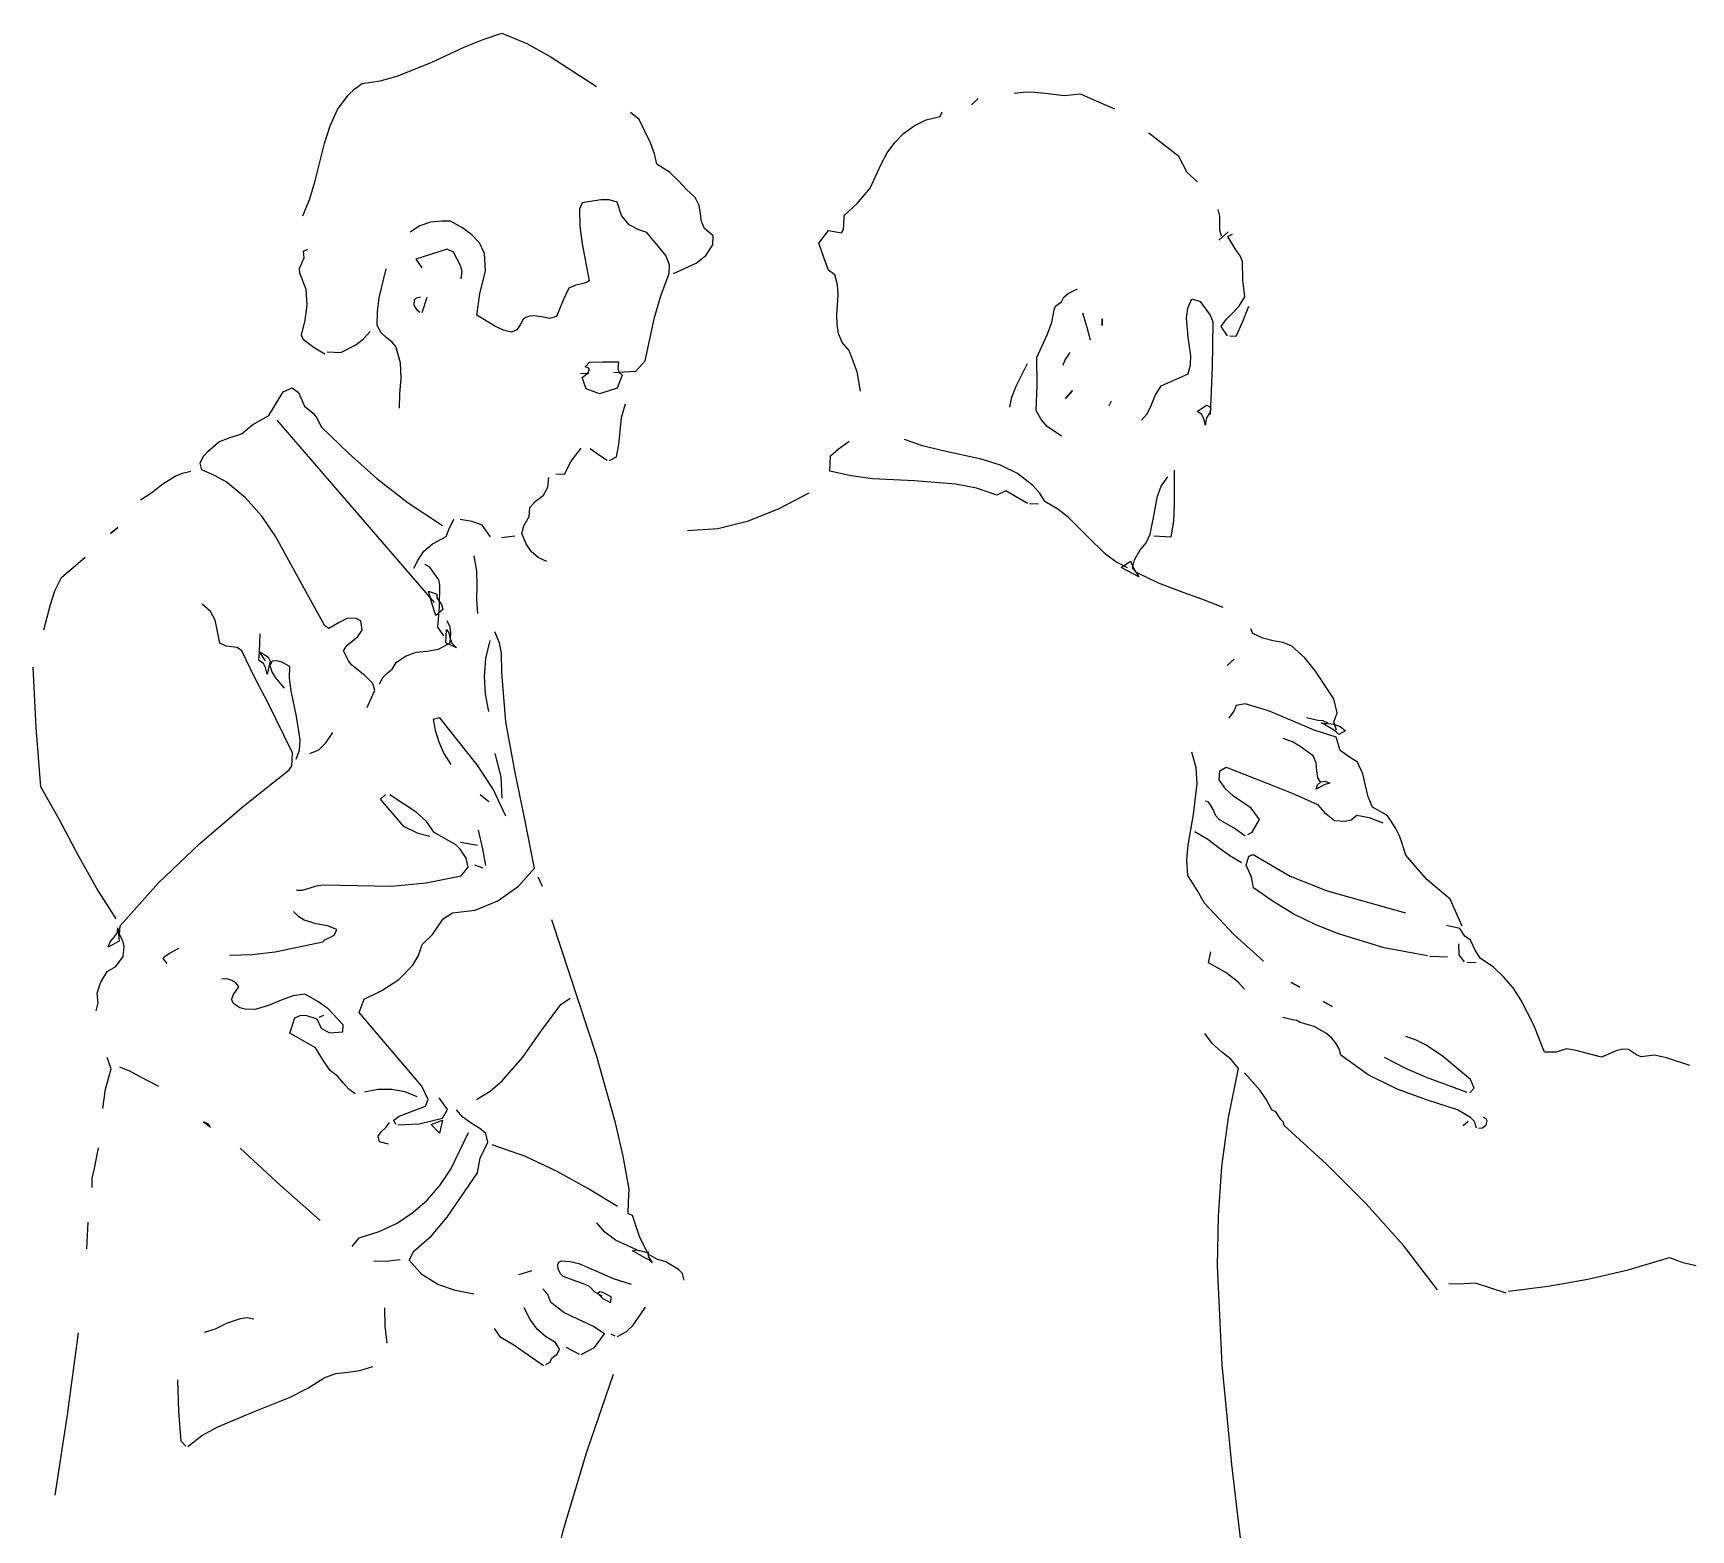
# Model space of a CAD drawing. Header units: millimetres. Extents: x 577 to 2337, y 236 to 943.
# Drawn here: x 756.812 to 757.704, y 702.316 to 703.121 of the extents above; entities that cross this region are included whole.
import ezdxf

# ---------------------------------------------------------------- set-up
doc = ezdxf.new("R2010")
doc.units = ezdxf.units.MM
doc.header["$LTSCALE"] = 0.01
doc.layers.add('06-Furn', color=4, linetype='Continuous')

# ---------------------------------------------------------------- blocks, each defined once
blk = doc.blocks.new('f02')
at = {"layer": '06-Furn', "color": 8, "linetype": 'Continuous'}
for p, q in [((660.01041, 622.50904), (660.02011, 622.51295)), ((660.02011, 622.51295), (660.03024, 622.51638)), ((660.03024, 622.51638), (660.04371, 622.51075)), ((660.04371, 622.51075), (660.0562, 622.5038)), ((659.99218, 622.50056), (660.01041, 622.50904)), ((660.0562, 622.5038), (660.08109, 622.48765)), ((659.96483, 622.49072), (659.97401, 622.49329)), ((659.97401, 622.49329), (659.99218, 622.50056)), ((659.94754, 622.4831), (659.95118, 622.48639)), ((659.95118, 622.48639), (659.95509, 622.48922)), ((659.95509, 622.48922), (659.96483, 622.49072)), ((660.3106, 622.48452), (660.30574, 622.48385)), ((660.31514, 622.48461), (660.3106, 622.48452)), ((660.324, 622.48372), (660.31514, 622.48461)), ((660.33256, 622.4827), (660.324, 622.48372)), ((660.34135, 622.48349), (660.33256, 622.4827)), ((660.35984, 622.47549), (660.34135, 622.48349)), ((659.93783, 622.4665), (659.94189, 622.47537)), ((659.94189, 622.47537), (659.94754, 622.4831)), ((660.2828, 622.47787), (660.28644, 622.48132)), ((660.28644, 622.48132), (660.2828, 622.47787)), ((659.9348, 622.45699), (659.93783, 622.4665)), ((660.10409, 622.46992), (660.09945, 622.47377)), ((660.11013, 622.4574), (660.10409, 622.46992)), ((660.24627, 622.46243), (660.2519, 622.46653)), ((660.2519, 622.46653), (660.2584, 622.46969)), ((660.2584, 622.46969), (660.26589, 622.47159)), ((660.26589, 622.47159), (660.26706, 622.4741)), ((659.92991, 622.43699), (659.9348, 622.45699)), ((660.11241, 622.45155), (660.11013, 622.4574)), ((660.23745, 622.45198), (660.2415, 622.45752)), ((660.2415, 622.45752), (660.24627, 622.46243)), ((660.39424, 622.45012), (660.37808, 622.46253)), ((660.11365, 622.44591), (660.11241, 622.45155)), ((660.23414, 622.44595), (660.23745, 622.45198)), ((660.3988, 622.44144), (660.39424, 622.45012)), ((660.12039, 622.44165), (660.11365, 622.44591)), ((660.12529, 622.43689), (660.12039, 622.44165)), ((660.22838, 622.43309), (660.23414, 622.44595)), ((660.4043, 622.43635), (660.3988, 622.44144)), ((659.92703, 622.42732), (659.92991, 622.43699)), ((660.1296, 622.4323), (660.12529, 622.43689)), ((660.13422, 622.428), (660.1296, 622.4323)), ((660.22134, 622.42483), (660.22838, 622.43309)), ((659.92311, 622.41814), (659.92703, 622.42732)), ((660.07338, 622.4252), (660.072, 622.42165)), ((660.072, 622.42165), (660.07217, 622.41258)), ((660.08343, 622.42668), (660.07338, 622.4252)), ((660.08796, 622.42676), (660.08343, 622.42668)), ((660.09228, 622.4255), (660.08796, 622.42676)), ((660.09449, 622.41829), (660.09228, 622.4255)), ((660.13643, 622.42366), (660.13422, 622.428)), ((660.13712, 622.41925), (660.13643, 622.42366)), ((660.21438, 622.41837), (660.22134, 622.42483)), ((660.41639, 622.41795), (660.41551, 622.42161)), ((659.98611, 622.41268), (659.98096, 622.4093)), ((659.99194, 622.41466), (659.98611, 622.41268)), ((659.99771, 622.41528), (659.99194, 622.41466)), ((660.0027, 622.41534), (659.99771, 622.41528)), ((660.00901, 622.41172), (660.0027, 622.41534)), ((660.07217, 622.41258), (660.07337, 622.40301)), ((660.09878, 622.41325), (660.09449, 622.41829)), ((660.10393, 622.41059), (660.09878, 622.41325)), ((660.13767, 622.41514), (660.13712, 622.41925)), ((660.1393, 622.41129), (660.13767, 622.41514)), ((660.21402, 622.41084), (660.21413, 622.4131)), ((660.21413, 622.4131), (660.21438, 622.41837)), ((660.41633, 622.4104), (660.41635, 622.41402)), ((660.41635, 622.41402), (660.41639, 622.41795)), ((660.01411, 622.40784), (660.00901, 622.41172)), ((660.01813, 622.40357), (660.01411, 622.40784)), ((660.02087, 622.39785), (660.01813, 622.40357)), ((660.07337, 622.40301), (660.07724, 622.3832)), ((660.10824, 622.40917), (660.10393, 622.41059)), ((660.11524, 622.40083), (660.10824, 622.40917)), ((660.14394, 622.40744), (660.1393, 622.41129)), ((660.14371, 622.40262), (660.14394, 622.40744)), ((660.20068, 622.40348), (660.20584, 622.41033)), ((660.20332, 622.3958), (660.20068, 622.40348)), ((660.20584, 622.41033), (660.21287, 622.40893)), ((660.21287, 622.40893), (660.21402, 622.41084)), ((660.41576, 622.40499), (660.42081, 622.40957)), ((660.42081, 622.40957), (660.41576, 622.40499)), ((660.41723, 622.40719), (660.41633, 622.4104)), ((660.42069, 622.40702), (660.42317, 622.40825)), ((660.42503, 622.39986), (660.42069, 622.40702)), ((659.92262, 622.39265), (659.92383, 622.39561)), ((659.92354, 622.3991), (659.92586, 622.4002)), ((659.92383, 622.39561), (659.92354, 622.3991)), ((660.00076, 622.40019), (659.98388, 622.39482)), ((659.98388, 622.39482), (659.98728, 622.39012)), ((660.00415, 622.39866), (660.00076, 622.40019)), ((660.00802, 622.39138), (660.00415, 622.39866)), ((660.02147, 622.38847), (660.02087, 622.39785)), ((660.11836, 622.39675), (660.11524, 622.40083)), ((660.12039, 622.39182), (660.11836, 622.39675)), ((660.13477, 622.39264), (660.13995, 622.39677)), ((660.13995, 622.39677), (660.14371, 622.40262)), ((660.20586, 622.38889), (660.20332, 622.3958)), ((660.42715, 622.39704), (660.42503, 622.39986)), ((660.4285, 622.39365), (660.42715, 622.39704)), ((659.92144, 622.38999), (659.92262, 622.39265)), ((659.92161, 622.38726), (659.92144, 622.38999)), ((659.92496, 622.3785), (659.92161, 622.38726)), ((659.9643, 622.37402), (659.96808, 622.38969)), ((660.00893, 622.38816), (660.00802, 622.39138)), ((660.00829, 622.38427), (660.00893, 622.38816)), ((660.01831, 622.37624), (660.02147, 622.38847)), ((660.1158, 622.37514), (660.12016, 622.38715)), ((660.12016, 622.38715), (660.12039, 622.39182)), ((660.12257, 622.38704), (660.13477, 622.39264)), ((660.20937, 622.38645), (660.20586, 622.38889)), ((660.21076, 622.3811), (660.20937, 622.38645)), ((660.42877, 622.38367), (660.4285, 622.39365)), ((659.9256, 622.37001), (659.92496, 622.3785)), ((660.01685, 622.36468), (660.01831, 622.37624)), ((660.06632, 622.37919), (660.06315, 622.37286)), ((660.07003, 622.38082), (660.06632, 622.37919)), ((660.07324, 622.38158), (660.07003, 622.38082)), ((660.07568, 622.38221), (660.07324, 622.38158)), ((660.07724, 622.3832), (660.07568, 622.38221)), ((660.21111, 622.37565), (660.21076, 622.3811)), ((660.33245, 622.37445), (660.3348, 622.3763)), ((660.3348, 622.3763), (660.33976, 622.37893)), ((660.42984, 622.37456), (660.42877, 622.38367)), ((659.92446, 622.36206), (659.9256, 622.37001)), ((659.96333, 622.36652), (659.9643, 622.37402)), ((659.98314, 622.37009), (659.98328, 622.37295)), ((659.98467, 622.36745), (659.98314, 622.37009)), ((659.98328, 622.37295), (659.98439, 622.37411)), ((659.98439, 622.37411), (659.98653, 622.3746)), ((659.98612, 622.36617), (659.98467, 622.36745)), ((659.98733, 622.36611), (659.98999, 622.37443)), ((660.06315, 622.37286), (660.05969, 622.36396)), ((660.11236, 622.36337), (660.1158, 622.37514)), ((660.21043, 622.36481), (660.21111, 622.37565)), ((660.32604, 622.36071), (660.32728, 622.3676)), ((660.32728, 622.3676), (660.32798, 622.36953)), ((660.32798, 622.36953), (660.3294, 622.37067)), ((660.3294, 622.37067), (660.33112, 622.37194)), ((660.33112, 622.37194), (660.33245, 622.37445)), ((660.39848, 622.36325), (660.3992, 622.3685)), ((660.3992, 622.3685), (660.40125, 622.37353)), ((660.40125, 622.37353), (660.40586, 622.3721)), ((660.40586, 622.3721), (660.40926, 622.3674)), ((660.40926, 622.3674), (660.41124, 622.36474)), ((660.42307, 622.36568), (660.42657, 622.36943)), ((660.42657, 622.36943), (660.42984, 622.37456)), ((660.42858, 622.36103), (660.43186, 622.36963)), ((659.92242, 622.35401), (659.92446, 622.36206)), ((659.96313, 622.35913), (659.96333, 622.36652)), ((659.96535, 622.35525), (659.96313, 622.35913)), ((660.02653, 622.35878), (660.01685, 622.36468)), ((660.03111, 622.35659), (660.02653, 622.35878)), ((660.04015, 622.35947), (660.03836, 622.35684)), ((660.0415, 622.36228), (660.04015, 622.35947)), ((660.04291, 622.36341), (660.0415, 622.36228)), ((660.04521, 622.36421), (660.04291, 622.36341)), ((660.04734, 622.36441), (660.04521, 622.36421)), ((660.05169, 622.36374), (660.04734, 622.36441)), ((660.05587, 622.36294), (660.05169, 622.36374)), ((660.05969, 622.36396), (660.05587, 622.36294)), ((660.10732, 622.34021), (660.11236, 622.36337)), ((660.21048, 622.35967), (660.21043, 622.36481)), ((660.2113, 622.3548), (660.21048, 622.35967)), ((660.32346, 622.3542), (660.32604, 622.36071)), ((660.34509, 622.35813), (660.34275, 622.36579)), ((660.35299, 622.35911), (660.35316, 622.36272)), ((660.35316, 622.36272), (660.35299, 622.35911)), ((660.39934, 622.35294), (660.39848, 622.36325)), ((660.41124, 622.36474), (660.41257, 622.36105)), ((660.41257, 622.36105), (660.41229, 622.3366)), ((660.41714, 622.35856), (660.41973, 622.36237)), ((660.42052, 622.35357), (660.41714, 622.35856)), ((660.41973, 622.36237), (660.42307, 622.36568)), ((660.42518, 622.35334), (660.42858, 622.36103)), ((659.92349, 622.35139), (659.92242, 622.35401)), ((659.92933, 622.34718), (659.92349, 622.35139)), ((659.95176, 622.34881), (659.95584, 622.35193)), ((659.95584, 622.35193), (659.95935, 622.35584)), ((659.9681, 622.3527), (659.96535, 622.35525)), ((659.97101, 622.35044), (659.9681, 622.3527)), ((659.97315, 622.34792), (659.97101, 622.35044)), ((660.03544, 622.35562), (660.03111, 622.35659)), ((660.03836, 622.35684), (660.03544, 622.35562)), ((660.21333, 622.35002), (660.2113, 622.3548)), ((660.21705, 622.34562), (660.21333, 622.35002)), ((660.31788, 622.34193), (660.32346, 622.3542)), ((660.34672, 622.35126), (660.34509, 622.35813)), ((660.40082, 622.3429), (660.39934, 622.35294)), ((660.42172, 622.35351), (660.42518, 622.35334)), ((659.93506, 622.34373), (659.92933, 622.34718)), ((659.93632, 622.34502), (659.94356, 622.34467)), ((659.94356, 622.34467), (659.95176, 622.34881)), ((659.97575, 622.33904), (659.97315, 622.34792)), ((660.22133, 622.33424), (660.21705, 622.34562)), ((660.31808, 622.32713), (660.31788, 622.34193)), ((660.33306, 622.3403), (660.33584, 622.34469)), ((660.40059, 622.33808), (660.40082, 622.3429)), ((659.9761, 622.33072), (659.97575, 622.33904)), ((660.07257, 622.33359), (660.07709, 622.33337)), ((660.07351, 622.33113), (660.07649, 622.33355)), ((660.07499, 622.33695), (660.07738, 622.3394)), ((660.07663, 622.33642), (660.07499, 622.33695)), ((660.07649, 622.33355), (660.07734, 622.33547)), ((660.07734, 622.33547), (660.07663, 622.33642)), ((660.07738, 622.3394), (660.08479, 622.33964)), ((660.08479, 622.33964), (660.09295, 622.3397)), ((660.09041, 622.33394), (660.09585, 622.33427)), ((660.09486, 622.33251), (660.09226, 622.32539)), ((660.09295, 622.3397), (660.09263, 622.33624)), ((660.09263, 622.33624), (660.09313, 622.3341)), ((660.09313, 622.3341), (660.09486, 622.33251)), ((660.09585, 622.33427), (660.10221, 622.33457)), ((660.10221, 622.33457), (660.10732, 622.34021)), ((660.22309, 622.32388), (660.22133, 622.33424)), ((660.30687, 622.32661), (660.3129, 622.33871)), ((660.33203, 622.33778), (660.33306, 622.3403)), ((660.38479, 622.32677), (660.3993, 622.33316)), ((660.3993, 622.33316), (660.40059, 622.33808)), ((660.41229, 622.3366), (660.41122, 622.31129)), ((659.90492, 622.31076), (659.91263, 622.32353)), ((659.91263, 622.32353), (659.91742, 622.32571)), ((659.91742, 622.32571), (659.92092, 622.32313)), ((659.92092, 622.32313), (659.92403, 622.31572)), ((659.9754, 622.3226), (659.9761, 622.33072)), ((660.07563, 622.32514), (660.07351, 622.33113)), ((660.08274, 622.32238), (660.07563, 622.32514)), ((660.09226, 622.32539), (660.08274, 622.32238)), ((660.30448, 622.32069), (660.30687, 622.32661)), ((660.31756, 622.31342), (660.31808, 622.32713)), ((660.33342, 622.31989), (660.33711, 622.32425)), ((660.33711, 622.32425), (660.33342, 622.31989)), ((660.38166, 622.32148), (660.38479, 622.32677)), ((659.92403, 622.31572), (659.92868, 622.31203)), ((659.97516, 622.31461), (659.9754, 622.3226)), ((660.09466, 622.30972), (660.09668, 622.31703)), ((660.30345, 622.31516), (660.30448, 622.32069)), ((660.35679, 622.31619), (660.35813, 622.31869)), ((660.37726, 622.31158), (660.37944, 622.31615)), ((660.37944, 622.31615), (660.38166, 622.32148)), ((660.4042, 622.31284), (660.40919, 622.31622)), ((660.40919, 622.31622), (660.41082, 622.31554)), ((660.41153, 622.3146), (660.41081, 622.31206)), ((660.41082, 622.31554), (660.41153, 622.3146)), ((659.89025, 622.30091), (659.89623, 622.3059)), ((659.89623, 622.3059), (659.90492, 622.31076)), ((659.99396, 622.21026), (659.90948, 622.30828)), ((659.92868, 622.31203), (659.93053, 622.30968)), ((659.93053, 622.30968), (659.93316, 622.30456)), ((660.09385, 622.30236), (660.09466, 622.30972)), ((660.32034, 622.3086), (660.31756, 622.31342)), ((660.32348, 622.30482), (660.32034, 622.3086)), ((660.37423, 622.30825), (660.37726, 622.31158)), ((660.40669, 622.31121), (660.4042, 622.31284)), ((660.40779, 622.30904), (660.40669, 622.31121)), ((660.40868, 622.30552), (660.40779, 622.30904)), ((660.40873, 622.30658), (660.40868, 622.30552)), ((660.40916, 622.30943), (660.40873, 622.30658)), ((660.41081, 622.31206), (660.40916, 622.30943)), ((659.87212, 622.29136), (659.87796, 622.29667)), ((659.87796, 622.29667), (659.88365, 622.29866)), ((659.88365, 622.29866), (659.89025, 622.30091)), ((659.93316, 622.30456), (659.94773, 622.29057)), ((660.0932, 622.29515), (660.09385, 622.30236)), ((660.21101, 622.29261), (660.21696, 622.297)), ((660.2564, 622.29448), (660.24674, 622.29782)), ((660.33123, 622.29961), (660.32348, 622.30482)), ((659.86804, 622.28507), (659.86973, 622.28891)), ((659.86973, 622.28891), (659.87212, 622.29136)), ((659.94773, 622.29057), (659.96306, 622.27684)), ((660.06756, 622.28627), (660.07287, 622.29311)), ((660.08266, 622.28931), (660.0777, 622.29287)), ((660.0869, 622.28654), (660.08266, 622.28931)), ((660.08811, 622.28648), (660.09183, 622.28857)), ((660.09183, 622.28857), (660.0932, 622.29515)), ((660.20665, 622.28074), (660.20706, 622.28902)), ((660.20706, 622.28902), (660.21101, 622.29261)), ((660.26669, 622.29187), (660.2564, 622.29448)), ((660.28806, 622.28721), (660.26669, 622.29187)), ((660.29832, 622.28399), (660.28806, 622.28721)), ((659.84787, 622.27397), (659.85457, 622.27817)), ((659.85457, 622.27817), (659.85857, 622.27979)), ((659.85857, 622.27979), (659.863, 622.28078)), ((659.86892, 622.28155), (659.86804, 622.28507)), ((659.87572, 622.27851), (659.86892, 622.28155)), ((659.88189, 622.27504), (659.87572, 622.27851)), ((660.05922, 622.27943), (660.06389, 622.2792)), ((660.06389, 622.2792), (660.06756, 622.28627)), ((660.21816, 622.27822), (660.20665, 622.28074)), ((660.22957, 622.27676), (660.21816, 622.27822)), ((660.30761, 622.27947), (660.29832, 622.28399)), ((660.31576, 622.27318), (660.30761, 622.27947)), ((660.39197, 622.263), (660.39195, 622.28142)), ((659.83598, 622.26534), (659.84206, 622.26942)), ((659.84206, 622.26942), (659.84787, 622.27397)), ((659.89236, 622.26653), (659.88189, 622.27504)), ((659.96306, 622.27684), (659.9798, 622.2638)), ((660.05263, 622.26797), (660.05495, 622.27223)), ((660.05495, 622.27223), (660.0555, 622.27734)), ((660.17942, 622.26077), (660.19553, 622.2692)), ((660.25216, 622.27567), (660.22957, 622.27676)), ((660.27442, 622.27383), (660.25216, 622.27567)), ((660.28549, 622.27163), (660.27442, 622.27383)), ((660.29648, 622.26793), (660.28549, 622.27163)), ((660.30128, 622.27026), (660.29648, 622.26793)), ((660.31288, 622.26351), (660.30128, 622.27026)), ((660.31935, 622.26924), (660.31576, 622.27318)), ((660.32228, 622.26441), (660.31935, 622.26924)), ((660.38281, 622.26737), (660.38488, 622.2727)), ((660.38488, 622.2727), (660.38831, 622.27782)), ((659.90123, 622.25659), (659.89236, 622.26653)), ((659.9798, 622.2638), (659.99838, 622.25158)), ((660.04497, 622.25641), (660.04521, 622.26123)), ((660.04521, 622.26123), (660.04809, 622.26457)), ((660.04809, 622.26457), (660.05263, 622.26797)), ((660.16294, 622.25417), (660.17942, 622.26077)), ((660.31408, 622.26345), (660.31875, 622.26323)), ((660.32919, 622.26046), (660.32228, 622.26441)), ((660.33501, 622.25595), (660.32919, 622.26046)), ((660.38079, 622.25675), (660.38281, 622.26737)), ((660.39168, 622.25395), (660.39197, 622.263)), ((659.9087, 622.24551), (659.90123, 622.25659)), ((660.00192, 622.24974), (660.00443, 622.25491)), ((660.01434, 622.25367), (660.0079, 622.25474)), ((660.01968, 622.25175), (660.01434, 622.25367)), ((660.02421, 622.24549), (660.01968, 622.25175)), ((660.04091, 622.24725), (660.04201, 622.25142)), ((660.04201, 622.25142), (660.04497, 622.25641)), ((660.14643, 622.24999), (660.16294, 622.25417)), ((660.34493, 622.2458), (660.33501, 622.25595)), ((660.3788, 622.24688), (660.38079, 622.25675)), ((660.39021, 622.24557), (660.39168, 622.25395)), ((659.81985, 622.24724), (659.82363, 622.25053)), ((659.82363, 622.25053), (659.81985, 622.24724)), ((659.92173, 622.22162), (659.9087, 622.24551)), ((659.99292, 622.24172), (660.00036, 622.24559)), ((660.00036, 622.24559), (660.00192, 622.24974)), ((660.03009, 622.24521), (660.03722, 622.24607)), ((660.04335, 622.24169), (660.04091, 622.24725)), ((660.13007, 622.24882), (660.14643, 622.24999)), ((660.35488, 622.23611), (660.34493, 622.2458)), ((660.37677, 622.24229), (660.3788, 622.24688)), ((660.38088, 622.24602), (660.39021, 622.24557)), ((659.79349, 622.22361), (659.8061, 622.23462)), ((659.98509, 622.23274), (659.9882, 622.23772)), ((659.9882, 622.23772), (659.99292, 622.24172)), ((660.01683, 622.22713), (660.01541, 622.2352)), ((660.04617, 622.23748), (660.04335, 622.24169)), ((660.0498, 622.23444), (660.04617, 622.23748)), ((660.05437, 622.23225), (660.0498, 622.23444)), ((660.36042, 622.23207), (660.35488, 622.23611)), ((660.37043, 622.23309), (660.3734, 622.23823)), ((660.3734, 622.23823), (660.37677, 622.24229)), ((659.98293, 622.22861), (659.98509, 622.23274)), ((659.99141, 622.22926), (659.98891, 622.23059)), ((659.99495, 622.22441), (659.99141, 622.22926)), ((660.0169, 622.21927), (660.01683, 622.22713)), ((660.36676, 622.22889), (660.36042, 622.23207)), ((660.3633, 622.22906), (660.36829, 622.23244)), ((660.37271, 622.22392), (660.3633, 622.22906)), ((660.36829, 622.23244), (660.37005, 622.22828)), ((660.36932, 622.22877), (660.37043, 622.23309)), ((660.37147, 622.2264), (660.36932, 622.22877)), ((660.37005, 622.22828), (660.37271, 622.22392)), ((660.38341, 622.22053), (660.37147, 622.2264)), ((659.7875, 622.2091), (659.78982, 622.21639)), ((659.78982, 622.21639), (659.79349, 622.22361)), ((659.93507, 622.19757), (659.92173, 622.22162)), ((659.99271, 622.20927), (659.99079, 622.21631)), ((659.99079, 622.21631), (659.99524, 622.21473)), ((659.99636, 622.22238), (659.99495, 622.22441)), ((659.99683, 622.21949), (659.99636, 622.22238)), ((659.99671, 622.20772), (659.99683, 622.21949)), ((660.01683, 622.21158), (660.0169, 622.21927)), ((660.39528, 622.21603), (660.38341, 622.22053)), ((660.40671, 622.212), (660.39528, 622.21603)), ((659.78397, 622.19553), (659.7875, 622.2091)), ((659.87354, 622.20538), (659.86904, 622.20922)), ((659.99468, 622.20314), (659.99271, 622.20927)), ((659.99524, 622.21473), (659.99529, 622.21277)), ((659.99529, 622.21277), (659.99642, 622.21105)), ((659.99573, 622.19689), (659.99671, 622.20772)), ((659.99642, 622.21105), (659.99784, 622.20917)), ((659.99784, 622.20917), (659.99846, 622.20642)), ((660.01738, 622.2043), (660.01683, 622.21158)), ((660.41812, 622.20752), (660.40671, 622.212)), ((659.87603, 622.20073), (659.87354, 622.20538)), ((659.87703, 622.19645), (659.87603, 622.20073)), ((659.94271, 622.19946), (659.93727, 622.19626)), ((659.9472, 622.20181), (659.94271, 622.19946)), ((659.95187, 622.20159), (659.9472, 622.20181)), ((659.95437, 622.20026), (659.95187, 622.20159)), ((659.95519, 622.19539), (659.95437, 622.20026)), ((659.99846, 622.20642), (659.99468, 622.20314)), ((660.00238, 622.19687), (660.00073, 622.20027)), ((659.8786, 622.18837), (659.87703, 622.19645)), ((659.89982, 622.18373), (659.90028, 622.19337)), ((659.93727, 622.19626), (659.93507, 622.19757)), ((659.94693, 622.18703), (659.94977, 622.1893)), ((659.94977, 622.1893), (659.95276, 622.19188)), ((659.95276, 622.19188), (659.95519, 622.19539)), ((659.99898, 622.19221), (659.99573, 622.19689)), ((660.00016, 622.18852), (660.0005, 622.1956)), ((660.0005, 622.1956), (660.00163, 622.19389)), ((660.00163, 622.19389), (660.00225, 622.19129)), ((660.00225, 622.19129), (660.00332, 622.18837)), ((660.00283, 622.19383), (660.00238, 622.19687)), ((660.00242, 622.18842), (660.00283, 622.19383)), ((660.02164, 622.18009), (660.02392, 622.18979)), ((660.029, 622.18849), (660.02641, 622.19435)), ((660.43404, 622.19346), (660.43311, 622.19608)), ((660.43951, 622.19094), (660.43404, 622.19346)), ((660.44503, 622.18961), (660.43951, 622.19094)), ((660.45042, 622.18875), (660.44503, 622.18961)), ((659.88199, 622.1867), (659.8786, 622.18837)), ((659.88499, 622.18626), (659.88199, 622.1867)), ((659.88785, 622.18596), (659.88499, 622.18626)), ((659.89048, 622.18418), (659.88785, 622.18596)), ((659.89719, 622.16996), (659.89048, 622.18418)), ((659.89958, 622.17891), (659.89982, 622.18373)), ((659.9032, 622.17873), (659.89982, 622.18373)), ((659.89982, 622.18373), (659.90276, 622.18207)), ((659.90276, 622.18207), (659.90451, 622.18078)), ((659.90451, 622.18078), (659.90561, 622.17861)), ((659.94513, 622.1841), (659.94693, 622.18703)), ((659.94775, 622.17884), (659.94513, 622.1841)), ((659.97337, 622.17789), (659.97837, 622.18127)), ((659.97837, 622.18127), (659.98406, 622.18342)), ((659.98406, 622.18342), (659.98982, 622.18404)), ((659.98982, 622.18404), (659.99607, 622.1851)), ((659.99607, 622.1851), (660.00242, 622.18842)), ((660.00576, 622.18583), (660.00016, 622.18852)), ((660.00332, 622.18837), (660.00576, 622.18583)), ((660.02087, 622.17031), (660.02164, 622.18009)), ((660.03009, 622.183), (660.029, 622.18849)), ((660.03019, 622.17258), (660.03009, 622.183)), ((660.45516, 622.18671), (660.45042, 622.18875)), ((660.4621, 622.18048), (660.45516, 622.18671)), ((660.4678, 622.17326), (660.4621, 622.18048)), ((659.77976, 622.14289), (659.77817, 622.17543)), ((659.90208, 622.17742), (659.89958, 622.17891)), ((659.90318, 622.17526), (659.90208, 622.17742)), ((659.90406, 622.17159), (659.90318, 622.17526)), ((659.90561, 622.17861), (659.90406, 622.17159)), ((659.90666, 622.17856), (659.9055, 622.17635)), ((659.9055, 622.17635), (659.90655, 622.17298)), ((659.90655, 622.17298), (659.90836, 622.16987)), ((659.9094, 622.17888), (659.90666, 622.17856)), ((659.91193, 622.17815), (659.9094, 622.17888)), ((659.91619, 622.17583), (659.91193, 622.17815)), ((659.91604, 622.1695), (659.91619, 622.17583)), ((659.9496, 622.17648), (659.94775, 622.17884)), ((659.95658, 622.17101), (659.9496, 622.17648)), ((659.96618, 622.16979), (659.96856, 622.17209)), ((659.96856, 622.17209), (659.97124, 622.17438)), ((659.97124, 622.17438), (659.97337, 622.17789)), ((660.03238, 622.14604), (660.03019, 622.17258)), ((660.42023, 622.17632), (660.42402, 622.17976)), ((660.42402, 622.17976), (660.42023, 622.17632)), ((660.47764, 622.15829), (660.4678, 622.17326)), ((659.90438, 622.15632), (659.89719, 622.16996)), ((659.90836, 622.16987), (659.91321, 622.16405)), ((659.91691, 622.16266), (659.91604, 622.1695)), ((659.91973, 622.14894), (659.91691, 622.16266)), ((659.96089, 622.16657), (659.95658, 622.17101)), ((659.95957, 622.15787), (659.96192, 622.1629)), ((659.96192, 622.1629), (659.96089, 622.16657)), ((659.96435, 622.1664), (659.96618, 622.16979)), ((660.02147, 622.16092), (660.02087, 622.17031)), ((659.91757, 622.12941), (659.90438, 622.15632)), ((659.95786, 622.15373), (659.95957, 622.15787)), ((660.02328, 622.15162), (660.02147, 622.16092)), ((660.42507, 622.15479), (660.42404, 622.15213)), ((660.42995, 622.15576), (660.42507, 622.15479)), ((660.44246, 622.15199), (660.42995, 622.15576)), ((660.47954, 622.1508), (660.47764, 622.15829)), ((659.92168, 622.13631), (659.91973, 622.14894)), ((659.99685, 622.14822), (659.99333, 622.14718)), ((659.99333, 622.14718), (659.99441, 622.14154)), ((660.01691, 622.12294), (659.99685, 622.14822)), ((660.03714, 622.11969), (660.03238, 622.14604)), ((660.42404, 622.15213), (660.42111, 622.14789)), ((660.45488, 622.1467), (660.44246, 622.15199)), ((660.46716, 622.14158), (660.45488, 622.1467)), ((660.46908, 622.14677), (660.46295, 622.14813)), ((660.47193, 622.14648), (660.46908, 622.14677)), ((660.47655, 622.14218), (660.47098, 622.14547)), ((660.47098, 622.14547), (660.47758, 622.1447)), ((660.47459, 622.1453), (660.47193, 622.14648)), ((660.47758, 622.1447), (660.481, 622.14348)), ((660.47764, 622.14576), (660.47954, 622.1508)), ((660.47908, 622.14145), (660.47764, 622.14576)), ((659.78229, 622.11105), (659.77976, 622.14289)), ((659.92141, 622.13074), (659.92168, 622.13631)), ((659.93565, 622.13472), (659.93939, 622.14028)), ((659.99441, 622.14154), (659.99637, 622.13526)), ((660.45538, 622.13521), (660.45048, 622.13695)), ((660.47891, 622.13784), (660.46716, 622.14158)), ((660.4789, 622.14071), (660.47655, 622.14218)), ((660.48033, 622.13913), (660.4789, 622.14071)), ((660.48098, 622.13064), (660.47891, 622.13784)), ((660.48391, 622.14122), (660.48033, 622.13913)), ((660.481, 622.14348), (660.48391, 622.14122)), ((659.91722, 622.12233), (659.91757, 622.12941)), ((659.91966, 622.12584), (659.92141, 622.13074)), ((659.92691, 622.12896), (659.93184, 622.13099)), ((659.93184, 622.13099), (659.93565, 622.13472)), ((659.99637, 622.13526), (659.99908, 622.12893)), ((659.99908, 622.12893), (660.00272, 622.12302)), ((660.02988, 622.11642), (660.02672, 622.12896)), ((660.40367, 622.12125), (660.40136, 622.12967)), ((660.45949, 622.13274), (660.45538, 622.13521)), ((660.46649, 622.12772), (660.45949, 622.13274)), ((660.46812, 622.12387), (660.46649, 622.12772)), ((660.48609, 622.12707), (660.48098, 622.13064)), ((660.49033, 622.1243), (660.48609, 622.12707)), ((659.89126, 622.10064), (659.91576, 622.12014)), ((659.91576, 622.12014), (659.91722, 622.12233)), ((660.02564, 622.10983), (660.01691, 622.12294)), ((660.04266, 622.09345), (660.03714, 622.11969)), ((660.40416, 622.11277), (660.40367, 622.12125)), ((660.41604, 622.11476), (660.41627, 622.11958)), ((660.41627, 622.11958), (660.41984, 622.12168)), ((660.41984, 622.12168), (660.44399, 622.11205)), ((660.46852, 622.11962), (660.46812, 622.12387)), ((660.4691, 622.11597), (660.46852, 622.11962)), ((660.4932, 622.11797), (660.49033, 622.1243)), ((660.49471, 622.11171), (660.4932, 622.11797)), ((659.79259, 622.09289), (659.78229, 622.11105)), ((660.03233, 622.09531), (660.02564, 622.10983)), ((660.03038, 622.10492), (660.02988, 622.11642)), ((660.40215, 622.09611), (660.40416, 622.11277)), ((660.41957, 622.10976), (660.41604, 622.11476)), ((660.42362, 622.10594), (660.41957, 622.10976)), ((660.44399, 622.11205), (660.45643, 622.10707)), ((660.47284, 622.11231), (660.46819, 622.10982)), ((660.46819, 622.10982), (660.46891, 622.1122)), ((660.46891, 622.1122), (660.47065, 622.11378)), ((660.47063, 622.11333), (660.4691, 622.11597)), ((660.47065, 622.11378), (660.47293, 622.11412)), ((660.47545, 622.1131), (660.47284, 622.11231)), ((660.47293, 622.11412), (660.47545, 622.1131)), ((660.49608, 622.10575), (660.49471, 622.11171)), ((659.8678, 622.08064), (659.89126, 622.10064)), ((659.96498, 622.10446), (659.96766, 622.1069)), ((659.97755, 622.08966), (659.96498, 622.10446)), ((659.98412, 622.0975), (659.96992, 622.10679)), ((660.0232, 622.103), (660.01854, 622.1067)), ((660.41003, 622.10298), (660.40839, 622.10336)), ((660.41103, 622.10187), (660.41003, 622.10298)), ((660.4127, 622.09877), (660.41103, 622.10187)), ((660.43312, 622.09959), (660.42362, 622.10594)), ((660.45643, 622.10707), (660.46885, 622.10148)), ((660.46885, 622.10148), (660.47257, 622.09723)), ((660.49852, 622.10005), (660.49608, 622.10575)), ((660.50411, 622.09691), (660.49852, 622.10005)), ((659.80241, 622.0743), (659.79259, 622.09289)), ((659.98976, 622.09239), (659.98412, 622.0975)), ((659.99385, 622.08646), (659.98976, 622.09239)), ((660.04774, 622.06738), (660.04266, 622.09345)), ((660.39924, 622.07964), (660.40215, 622.09611)), ((660.41419, 622.09537), (660.4127, 622.09877)), ((660.41621, 622.09332), (660.41419, 622.09537)), ((660.42399, 622.08886), (660.41621, 622.09332)), ((660.43765, 622.09348), (660.43312, 622.09959)), ((660.43369, 622.08658), (660.43765, 622.09348)), ((660.47257, 622.09723), (660.47809, 622.09288)), ((660.47809, 622.09288), (660.48397, 622.0926)), ((660.48397, 622.0926), (660.48702, 622.09336)), ((660.48702, 622.09336), (660.49001, 622.09578)), ((660.49001, 622.09578), (660.49659, 622.09455)), ((660.49659, 622.09455), (660.504, 622.09163)), ((660.50645, 622.09544), (660.50411, 622.09691)), ((660.50773, 622.09371), (660.50645, 622.09544)), ((660.51096, 622.08872), (660.50773, 622.09371)), ((659.98522, 622.08597), (659.97755, 622.08966)), ((659.99148, 622.08431), (659.98522, 622.08597)), ((660.00179, 622.082), (659.99385, 622.08646)), ((660.00532, 622.08001), (660.00179, 622.082)), ((660.02001, 622.07779), (660.01762, 622.08772)), ((660.40995, 622.08275), (660.40291, 622.08686)), ((660.41592, 622.07808), (660.40995, 622.08275)), ((660.42997, 622.0845), (660.42399, 622.08886)), ((660.43138, 622.08549), (660.43369, 622.08658)), ((660.51303, 622.08469), (660.51096, 622.08872)), ((660.51421, 622.08102), (660.51303, 622.08469)), ((659.8124, 622.05629), (659.80241, 622.0743)), ((659.84562, 622.05937), (659.8678, 622.08064)), ((660.00776, 622.07748), (660.00532, 622.08001)), ((660.011, 622.07264), (660.00776, 622.07748)), ((660.01722, 622.07958), (660.00794, 622.08109)), ((660.02153, 622.06866), (660.02001, 622.07779)), ((660.39869, 622.07152), (660.39924, 622.07964)), ((660.42176, 622.07387), (660.41592, 622.07808)), ((660.42807, 622.07024), (660.42176, 622.07387)), ((660.43057, 622.06892), (660.43186, 622.07368)), ((660.43186, 622.07368), (660.43433, 622.07462)), ((660.43433, 622.07462), (660.45414, 622.06294)), ((660.51645, 622.07427), (660.51421, 622.08102)), ((660.52774, 622.06119), (660.51645, 622.07427)), ((660.00827, 622.06311), (660.01212, 622.06776)), ((660.01212, 622.06776), (660.011, 622.07264)), ((660.02026, 622.06736), (660.01566, 622.06894)), ((660.03926, 622.05768), (660.04774, 622.06738)), ((660.3992, 622.06333), (660.39869, 622.07152)), ((660.43343, 622.06244), (660.43057, 622.06892)), ((659.8228, 622.04008), (659.8124, 622.05629)), ((659.82488, 622.03636), (659.84562, 622.05937)), ((659.91987, 622.05546), (659.92304, 622.05546)), ((659.92304, 622.05546), (659.92657, 622.0565)), ((659.92657, 622.0565), (659.93056, 622.05782)), ((659.93056, 622.05782), (659.93421, 622.05839)), ((659.93421, 622.05839), (659.97071, 622.05768)), ((659.97071, 622.05768), (659.98952, 622.05934)), ((659.98952, 622.05934), (660.00827, 622.06311)), ((660.02801, 622.04977), (660.03926, 622.05768)), ((660.05209, 622.05751), (660.04976, 622.06246)), ((660.40411, 622.05555), (660.3992, 622.06333)), ((660.40815, 622.04856), (660.40411, 622.05555)), ((660.43452, 622.05679), (660.43343, 622.06244)), ((660.44503, 622.04934), (660.43452, 622.05679)), ((660.45414, 622.06294), (660.47414, 622.05503)), ((660.54021, 622.05061), (660.52774, 622.06119)), ((660.01584, 622.04478), (660.02801, 622.04977)), ((660.42394, 622.03164), (660.40815, 622.04856)), ((660.45618, 622.04261), (660.44503, 622.04934)), ((660.47414, 622.05503), (660.51616, 622.04333)), ((660.54661, 622.03611), (660.54021, 622.05061)), ((659.92099, 622.04121), (659.91825, 622.04391)), ((659.92392, 622.03927), (659.92099, 622.04121)), ((659.93032, 622.03729), (659.92392, 622.03927)), ((659.99301, 622.03169), (659.9987, 622.04001)), ((659.9987, 622.04001), (660.00368, 622.04325)), ((660.00368, 622.04325), (660.01584, 622.04478)), ((660.08106, 621.96657), (660.05711, 622.03945)), ((660.46798, 622.0369), (660.45618, 622.04261)), ((659.81963, 622.02771), (659.82155, 622.03003)), ((659.82155, 622.03003), (659.82333, 622.03236)), ((659.82333, 622.03236), (659.82377, 622.03521)), ((659.82377, 622.03521), (659.82448, 622.02808)), ((659.82465, 622.03154), (659.82488, 622.03636)), ((659.82645, 622.02828), (659.82465, 622.03154)), ((659.93646, 622.03624), (659.93032, 622.03729)), ((659.93392, 622.0276), (659.93519, 622.0289)), ((659.93519, 622.0289), (659.93766, 622.02999)), ((659.9415, 622.03433), (659.93646, 622.03624)), ((659.93766, 622.02999), (659.94031, 622.03152)), ((659.94031, 622.03152), (659.9415, 622.03433)), ((659.98746, 622.02621), (659.99301, 622.03169)), ((660.43985, 622.01728), (660.42394, 622.03164)), ((660.48012, 622.03194), (660.46798, 622.0369)), ((660.50467, 622.02441), (660.48012, 622.03194)), ((660.54534, 622.03481), (660.53818, 622.03652)), ((660.54816, 622.03075), (660.54534, 622.03481)), ((660.55107, 622.0285), (660.54816, 622.03075)), ((660.55382, 622.02278), (660.55107, 622.0285)), ((659.82448, 622.02808), (659.81858, 622.02474)), ((659.81858, 622.02474), (659.81963, 622.02771)), ((659.82261, 622.01443), (659.82665, 622.01982)), ((659.82706, 622.02524), (659.82645, 622.02828)), ((659.82665, 622.01982), (659.82706, 622.02524)), ((659.84803, 622.01878), (659.84931, 622.02023)), ((659.84931, 622.02023), (659.85134, 622.02149)), ((659.85134, 622.02149), (659.85645, 622.02426)), ((659.88375, 622.02052), (659.896, 622.02084)), ((659.896, 622.02084), (659.9083, 622.02236)), ((659.9083, 622.02236), (659.93392, 622.0276)), ((659.98239, 622.01514), (659.98536, 622.02028)), ((659.98536, 622.02028), (659.98746, 622.02621)), ((660.41022, 622.01645), (660.41156, 622.02227)), ((660.52801, 622.0201), (660.50467, 622.02441)), ((660.52922, 622.02004), (660.53871, 622.01958)), ((660.54511, 622.02078), (660.54494, 622.02653)), ((660.54794, 622.01687), (660.54511, 622.02078)), ((660.55649, 622.01872), (660.55382, 622.02278)), ((659.81433, 622.00562), (659.81795, 622.01178)), ((659.81795, 622.01178), (659.82261, 622.01443)), ((659.85017, 622.01611), (659.84803, 622.01878)), ((659.97477, 622.00736), (659.98239, 622.01514)), ((660.41962, 622.01116), (660.41022, 622.01645)), ((660.42617, 622.00601), (660.41962, 622.01116)), ((660.5493, 622.01681), (660.55412, 622.01657)), ((660.56336, 622.01416), (660.55649, 622.01872)), ((660.56914, 622.00875), (660.56336, 622.01416)), ((659.81255, 622.00012), (659.81433, 622.00562)), ((659.88238, 622.00776), (659.8795, 622.00759)), ((659.88505, 622.00687), (659.88238, 622.00776)), ((659.8874, 622.0054), (659.88505, 622.00687)), ((659.88589, 621.99928), (659.88882, 622.00352)), ((659.88882, 622.00352), (659.8874, 622.0054)), ((659.96573, 622.0016), (659.97477, 622.00736)), ((660.42961, 622.00222), (660.42617, 622.00601)), ((660.45941, 622.00334), (660.4547, 622.00584)), ((660.4547, 622.00584), (660.45941, 622.00334)), ((660.57414, 622.00291), (660.56914, 622.00875)), ((660.57821, 621.99653), (660.57414, 622.00291)), ((659.81209, 621.99063), (659.81321, 621.99495)), ((659.81321, 621.99495), (659.81255, 622.00012)), ((659.88486, 621.99662), (659.88589, 621.99928)), ((659.88611, 621.99428), (659.88486, 621.99662)), ((659.88933, 621.99217), (659.88611, 621.99428)), ((659.9048, 621.99353), (659.89759, 621.99132)), ((659.91158, 621.99637), (659.9048, 621.99353)), ((659.91803, 621.99863), (659.91158, 621.99637)), ((659.92426, 621.99954), (659.91803, 621.99863)), ((659.93131, 621.99557), (659.92426, 621.99954)), ((659.93687, 621.99168), (659.93131, 621.99557)), ((659.95353, 621.98966), (659.95613, 621.99678)), ((659.95613, 621.99678), (659.96573, 622.0016)), ((660.05151, 621.97993), (660.062, 621.99407)), ((660.062, 621.99407), (660.067, 621.99745)), ((660.47672, 621.99284), (660.47202, 621.99563)), ((660.47202, 621.99563), (660.47672, 621.99284)), ((660.58525, 621.9829), (660.57821, 621.99653)), ((659.89216, 621.99142), (659.88933, 621.99217)), ((659.89759, 621.99132), (659.89216, 621.99142)), ((659.91614, 621.97849), (659.91896, 621.9868)), ((659.91896, 621.9868), (659.92174, 621.98803)), ((659.92174, 621.98803), (659.92462, 621.98819)), ((659.92462, 621.98819), (659.93071, 621.98623)), ((659.93071, 621.98623), (659.93304, 621.98129)), ((659.93197, 621.98723), (659.93444, 621.98832)), ((659.9449, 621.98298), (659.93687, 621.99168)), ((659.98724, 621.95013), (659.95353, 621.98966)), ((660.45539, 621.98572), (660.45031, 621.98702)), ((660.45779, 621.98546), (660.45539, 621.98572)), ((660.45954, 621.98431), (660.45779, 621.98546)), ((660.46714, 621.98213), (660.45954, 621.98431)), ((659.92996, 621.97072), (659.91614, 621.97849)), ((659.93304, 621.98129), (659.93745, 621.97881)), ((659.93745, 621.97881), (659.94472, 621.97937)), ((659.94472, 621.97937), (659.9449, 621.98298)), ((660.04145, 621.96562), (660.05151, 621.97993)), ((660.41233, 621.97286), (660.40837, 621.97834)), ((660.47375, 621.97834), (660.46714, 621.98213)), ((660.4765, 621.97594), (660.47375, 621.97834)), ((660.47878, 621.97311), (660.4765, 621.97594)), ((660.5219, 621.9748), (660.5164, 621.97673)), ((660.59089, 621.96843), (660.58525, 621.9829)), ((659.9343, 621.96372), (659.92996, 621.97072)), ((660.09137, 621.93029), (660.08106, 621.96657)), ((660.41725, 621.96854), (660.41233, 621.97286)), ((660.42235, 621.96452), (660.41725, 621.96854)), ((660.48045, 621.97016), (660.47878, 621.97311)), ((660.48134, 621.96665), (660.48045, 621.97016)), ((660.49608, 621.95612), (660.48134, 621.96665)), ((660.52691, 621.97229), (660.5219, 621.9748)), ((660.53598, 621.96641), (660.52691, 621.97229)), ((660.55107, 621.9536), (660.53598, 621.96641)), ((660.59723, 621.96843), (660.59089, 621.96843)), ((660.60275, 621.97012), (660.59723, 621.96843)), ((660.60799, 621.96927), (660.60275, 621.97012)), ((660.61262, 621.96799), (660.60799, 621.96927)), ((660.62156, 621.96574), (660.61262, 621.96799)), ((660.62942, 621.96898), (660.62156, 621.96574)), ((660.6331, 621.97001), (660.62942, 621.96898)), ((660.63611, 621.96987), (660.6331, 621.97001)), ((660.6405, 621.96693), (660.63611, 621.96987)), ((660.64302, 621.96591), (660.6405, 621.96693)), ((660.65015, 621.96677), (660.64302, 621.96591)), ((660.65657, 621.96525), (660.65015, 621.96677)), ((659.81699, 621.94841), (659.82009, 621.95944)), ((659.82009, 621.95944), (659.81797, 621.96543)), ((659.83059, 621.95787), (659.82482, 621.96026)), ((659.83574, 621.95505), (659.83059, 621.95787)), ((659.93782, 621.95841), (659.9343, 621.96372)), ((659.94204, 621.95519), (659.93782, 621.95841)), ((660.03041, 621.95287), (660.04145, 621.96562)), ((660.42098, 621.93318), (660.42634, 621.95965)), ((660.42634, 621.95965), (660.42235, 621.96452)), ((660.43799, 621.94776), (660.42969, 621.95722)), ((660.51633, 621.95952), (660.50499, 621.9655)), ((660.52757, 621.95474), (660.51633, 621.95952)), ((660.66906, 621.96118), (660.65657, 621.96525)), ((659.81559, 621.93807), (659.81699, 621.94841)), ((659.84575, 621.94989), (659.83574, 621.95505)), ((659.94504, 621.95172), (659.94204, 621.95519)), ((659.94791, 621.94841), (659.94504, 621.95172)), ((659.95141, 621.94598), (659.94791, 621.94841)), ((659.96375, 621.94825), (659.95628, 621.9468)), ((659.971, 621.94835), (659.96375, 621.94825)), ((659.97818, 621.94694), (659.971, 621.94835)), ((659.99052, 621.94287), (659.98724, 621.95013)), ((660.02396, 621.94744), (660.03041, 621.95287)), ((660.51171, 621.94841), (660.49608, 621.95612)), ((660.52803, 621.94249), (660.51171, 621.94841)), ((660.54937, 621.94659), (660.52757, 621.95474)), ((660.55073, 621.94652), (660.55311, 621.94897)), ((660.55311, 621.94897), (660.55107, 621.9536)), ((659.9847, 621.94436), (659.97818, 621.94694)), ((659.98914, 621.93932), (659.99052, 621.94287)), ((660.00098, 621.93753), (659.99645, 621.94379)), ((660.01664, 621.94281), (660.02396, 621.94744)), ((660.44153, 621.94276), (660.43799, 621.94776)), ((660.44428, 621.93734), (660.44153, 621.94276)), ((660.54409, 621.93733), (660.52803, 621.94249)), ((659.8724, 621.92957), (659.86975, 621.93091)), ((659.86975, 621.93091), (659.87353, 621.92801)), ((659.96789, 621.92781), (659.96984, 621.93059)), ((659.97217, 621.93183), (659.97499, 621.93396)), ((659.97325, 621.92937), (659.97217, 621.93183)), ((659.97499, 621.93396), (659.97929, 621.93556)), ((659.97929, 621.93556), (659.98914, 621.93932)), ((659.98581, 621.92982), (659.99833, 621.93283)), ((659.99213, 621.92951), (659.99828, 621.93177)), ((659.99828, 621.93177), (659.99673, 621.92475)), ((659.99833, 621.93283), (660.00098, 621.93753)), ((660.00923, 621.93336), (660.0058, 621.9373)), ((660.01376, 621.93012), (660.00923, 621.93336)), ((660.41743, 621.90678), (660.42098, 621.93318)), ((660.44649, 621.93617), (660.44428, 621.93734)), ((660.44916, 621.93212), (660.44649, 621.93617)), ((660.45046, 621.93085), (660.44916, 621.93212)), ((660.45097, 621.92886), (660.45046, 621.93085)), ((660.55114, 621.93322), (660.54409, 621.93733)), ((660.5473, 621.92887), (660.54998, 621.93116)), ((660.55329, 621.931), (660.55114, 621.93322)), ((660.55433, 621.92747), (660.55329, 621.931)), ((660.55955, 621.9325), (660.55823, 621.93317)), ((660.56011, 621.93142), (660.55955, 621.9325)), ((660.55955, 621.92918), (660.56011, 621.93142)), ((659.87353, 621.92801), (659.8724, 621.92957)), ((659.87353, 621.92801), (659.87353, 621.92801)), ((659.87353, 621.92801), (659.87353, 621.92801)), ((659.96374, 621.92318), (659.96537, 621.92552)), ((659.9645, 621.92012), (659.96374, 621.92318)), ((659.96537, 621.92552), (659.96789, 621.92781)), ((659.97431, 621.92932), (659.98581, 621.92982)), ((659.99673, 621.92475), (659.99213, 621.92951)), ((660.00275, 621.90544), (660.0123, 621.92506)), ((660.0183, 621.92733), (660.01376, 621.93012)), ((660.02164, 621.9246), (660.0183, 621.92733)), ((660.02277, 621.91987), (660.02164, 621.9246)), ((660.09549, 621.91242), (660.09137, 621.93029)), ((660.47367, 621.90813), (660.45097, 621.92886)), ((660.55553, 621.92742), (660.55766, 621.92762)), ((660.55766, 621.92762), (660.55955, 621.92918)), ((659.81115, 621.90581), (659.81335, 621.91688)), ((659.91098, 621.8969), (659.88944, 621.91667)), ((659.96927, 621.91884), (659.9645, 621.92012)), ((660.01858, 621.91132), (660.02277, 621.91987)), ((660.04294, 621.91224), (660.02498, 621.91855)), ((659.80999, 621.90059), (659.81115, 621.90581)), ((659.99688, 621.89666), (660.00275, 621.90544)), ((660.01714, 621.90338), (660.01858, 621.91132)), ((660.06006, 621.90417), (660.04294, 621.91224)), ((660.07653, 621.89507), (660.06006, 621.90417)), ((660.09871, 621.89475), (660.09549, 621.91242)), ((660.41569, 621.88014), (660.41743, 621.90678)), ((660.49513, 621.8867), (660.47367, 621.90813)), ((659.80991, 621.8956), (659.80999, 621.90059)), ((659.93256, 621.87788), (659.91098, 621.8969)), ((659.99001, 621.88884), (659.99688, 621.89666)), ((660.00074, 621.87956), (660.01714, 621.90338)), ((660.09237, 621.88539), (660.07653, 621.89507)), ((659.98244, 621.88211), (659.99001, 621.88884)), ((660.09808, 621.88164), (660.09837, 621.88767)), ((660.09837, 621.88767), (660.09871, 621.89475)), ((660.51519, 621.86445), (660.49513, 621.8867)), ((659.97385, 621.87634), (659.98244, 621.88211)), ((659.9924, 621.86955), (660.00074, 621.87956)), ((660.10044, 621.88047), (660.09808, 621.88164)), ((660.10427, 621.86926), (660.10044, 621.88047)), ((660.41515, 621.85344), (660.41569, 621.88014)), ((659.80709, 621.86252), (659.80778, 621.87683)), ((659.94969, 621.86392), (659.95354, 621.86856)), ((659.95354, 621.86856), (659.96427, 621.87182)), ((659.96427, 621.87182), (659.97385, 621.87634)), ((659.98294, 621.86125), (659.9924, 621.86955)), ((660.08566, 621.87152), (660.08122, 621.87657)), ((660.09134, 621.86717), (660.08566, 621.87152)), ((660.10894, 621.85967), (660.10427, 621.86926)), ((659.98044, 621.85654), (659.98294, 621.86125)), ((660.10418, 621.86126), (660.09134, 621.86717)), ((660.10057, 621.86144), (660.10271, 621.86209)), ((660.10718, 621.85765), (660.10057, 621.86144)), ((660.10271, 621.86209), (660.10511, 621.86152)), ((660.10511, 621.86152), (660.10764, 621.86079)), ((660.10764, 621.86079), (660.10916, 621.86102)), ((660.10916, 621.86102), (660.10883, 621.86059)), ((660.10883, 621.86059), (660.10889, 621.85862)), ((660.11394, 621.85686), (660.10894, 621.85967)), ((660.5335, 621.84046), (660.51519, 621.86445)), ((659.9614, 621.8561), (659.96758, 621.85596)), ((659.96758, 621.85596), (659.97563, 621.85677)), ((659.98717, 621.84882), (659.98044, 621.85654)), ((660.03941, 621.84885), (660.04661, 621.85091)), ((660.06036, 621.85432), (660.06103, 621.8555)), ((660.06053, 621.8516), (660.06036, 621.85432)), ((660.06192, 621.84897), (660.06053, 621.8516)), ((660.06103, 621.8555), (660.06241, 621.85604)), ((660.06241, 621.85604), (660.06693, 621.85582)), ((660.06693, 621.85582), (660.07156, 621.85469)), ((660.07156, 621.85469), (660.08073, 621.85077)), ((660.08073, 621.85077), (660.09018, 621.84654)), ((660.10969, 621.85647), (660.10718, 621.85765)), ((660.10889, 621.85862), (660.11098, 621.85504)), ((660.11098, 621.85504), (660.10969, 621.85647)), ((660.11811, 621.85576), (660.11394, 621.85686)), ((660.12516, 621.85149), (660.11811, 621.85576)), ((660.12731, 621.84927), (660.12516, 621.85149)), ((660.41755, 621.80017), (660.41515, 621.85344)), ((660.61426, 621.8462), (660.63595, 621.85134)), ((660.63595, 621.85134), (660.65817, 621.85797)), ((660.65817, 621.85797), (660.66528, 621.8552)), ((660.66528, 621.8552), (660.67245, 621.85365)), ((659.99581, 621.84341), (659.98717, 621.84882)), ((660.00532, 621.84008), (659.99581, 621.84341)), ((660.06321, 621.8477), (660.06192, 621.84897)), ((660.07063, 621.84492), (660.06321, 621.8477)), ((660.0742, 621.84384), (660.07063, 621.84492)), ((660.0773, 621.84233), (660.0742, 621.84384)), ((660.08017, 621.83932), (660.0773, 621.84233)), ((660.09018, 621.84654), (660.0997, 621.84351)), ((660.12835, 621.84575), (660.12731, 621.84927)), ((660.54771, 621.84384), (660.53955, 621.84363)), ((660.55392, 621.84415), (660.54771, 621.84384)), ((660.57041, 621.83867), (660.55392, 621.84415)), ((660.57152, 621.83982), (660.59295, 621.84255)), ((660.59295, 621.84255), (660.61426, 621.8462)), ((660.01519, 621.83825), (660.00532, 621.84008)), ((660.05489, 621.83798), (660.05218, 621.84113)), ((660.05649, 621.83368), (660.05489, 621.83798)), ((660.06348, 621.82835), (660.05649, 621.83368)), ((660.08414, 621.83717), (660.08017, 621.83932)), ((660.08165, 621.83865), (660.0829, 621.83964)), ((660.08468, 621.83563), (660.08165, 621.83865)), ((660.0829, 621.83964), (660.08439, 621.83927)), ((660.08439, 621.83927), (660.08882, 621.83694)), ((660.08865, 621.83347), (660.08468, 621.83563)), ((660.08882, 621.83694), (660.08865, 621.83347)), ((659.88277, 621.82277), (659.88969, 621.82515)), ((659.88969, 621.82515), (659.89333, 621.82558)), ((659.89333, 621.82558), (659.89677, 621.82496)), ((659.96755, 621.82092), (659.96728, 621.8309)), ((660.04548, 621.82455), (660.04217, 621.8309)), ((660.04916, 621.81939), (660.04548, 621.82455)), ((660.07145, 621.8245), (660.06348, 621.82835)), ((660.07913, 621.82095), (660.07145, 621.8245)), ((660.10091, 621.82156), (660.10756, 621.8312)), ((659.79658, 621.77335), (659.80264, 621.81744)), ((659.8703, 621.81779), (659.87628, 621.81961)), ((659.87628, 621.81961), (659.88277, 621.82277)), ((659.96862, 621.81182), (659.96755, 621.82092)), ((660.02961, 621.8149), (660.02622, 621.81974)), ((660.03666, 621.81078), (660.02961, 621.8149)), ((660.05364, 621.8154), (660.04916, 621.81939)), ((660.05908, 621.81226), (660.05364, 621.8154)), ((660.08542, 621.81687), (660.07913, 621.82095)), ((660.08008, 621.80943), (660.08542, 621.81687)), ((660.09125, 621.81553), (660.08904, 621.8167)), ((660.09246, 621.81548), (660.09726, 621.81811)), ((660.09726, 621.81811), (660.10091, 621.82156)), ((660.0425, 621.80672), (660.03666, 621.81078)), ((660.05258, 621.79959), (660.0425, 621.80672)), ((660.05826, 621.8046), (660.05998, 621.80588)), ((660.06132, 621.80853), (660.05908, 621.81226)), ((660.05998, 621.80588), (660.06132, 621.80853)), ((660.0719, 621.80575), (660.06499, 621.80956)), ((660.07296, 621.8057), (660.08008, 621.80943)), ((659.94732, 621.79624), (659.95386, 621.79713)), ((659.95386, 621.79713), (659.9609, 621.79921)), ((660.05383, 621.80044), (660.05615, 621.80168)), ((660.05615, 621.80168), (660.05685, 621.80361)), ((660.05685, 621.80361), (660.05826, 621.8046)), ((660.42281, 621.74662), (660.41755, 621.80017)), ((659.85647, 621.77527), (659.85593, 621.79221)), ((659.92592, 621.78761), (659.93465, 621.79323)), ((659.93465, 621.79323), (659.94095, 621.79549)), ((659.94095, 621.79549), (659.94732, 621.79624)), ((660.07585, 621.75332), (660.09026, 621.7952)), ((659.89661, 621.77484), (659.91647, 621.78278)), ((659.91647, 621.78278), (659.92592, 621.78761)), ((659.78996, 621.73018), (659.79658, 621.77335)), ((659.8578, 621.75905), (659.85647, 621.77527)), ((659.8775, 621.76686), (659.89661, 621.77484)), ((659.86129, 621.75632), (659.86897, 621.76214)), ((659.86897, 621.76214), (659.8775, 621.76686)), ((659.86023, 621.75637), (659.8578, 621.75905)), ((660.06341, 621.71164), (660.07585, 621.75332)), ((660.42913, 621.69331), (660.42281, 621.74662)), ((660.05325, 621.67016), (660.06341, 621.71164))]:
    blk.add_line(p, q, dxfattribs=at)

msp = doc.modelspace()

# ---------------------------------------------------------------- block references
at = {"layer": '06-Furn'}
msp.add_blockref('f02', (97.03417, 80.60497), dxfattribs=at)

doc.saveas('drawing.dxf')
